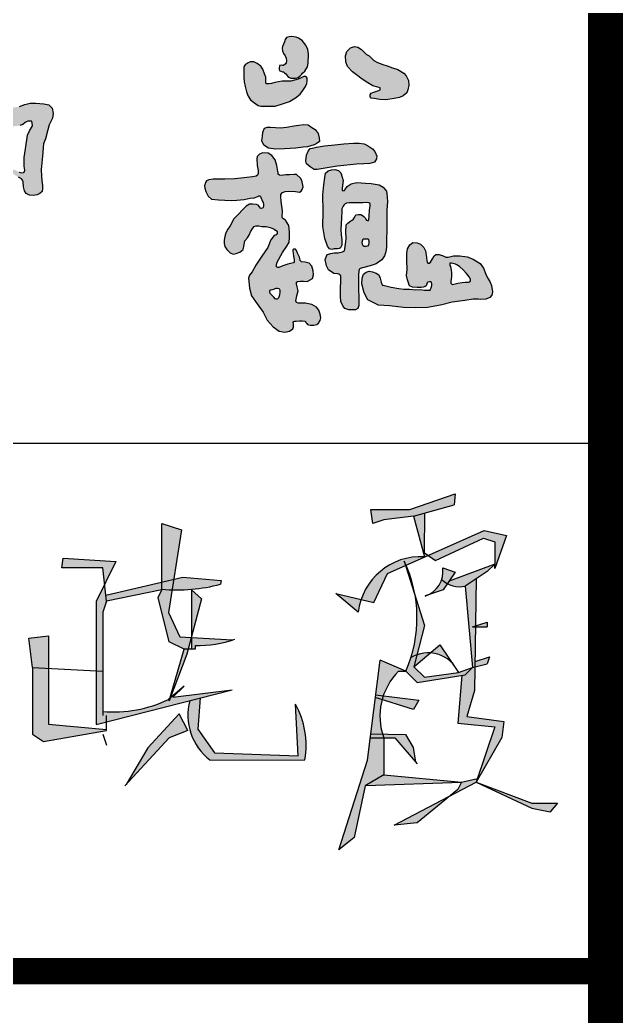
# Model space of a CAD drawing. Extents: x -427546 to -314919, y 698702 to 968782.
# Drawn here: x -355371 to -354243, y 943961 to 945848 of the extents above; entities that cross this region are included whole.
import ezdxf

# ---------------------------------------------------------------- set-up
doc = ezdxf.new("R2010")
doc.units = 0
doc.header["$LTSCALE"] = 1000
doc.header["$MEASUREMENT"] = 0
doc.layers.get('0').update_dxf_attribs({"linetype": 'CONTINUOUS'})
for name, color, linetype in [('PP-PM-TK', 7, 'CONTINUOUS'), ('PUB_TITLE', 4, 'CONTINUOUS'), ('TWT_TITLE', 7, 'CONTINUOUS')]:
    doc.layers.add(name, color=color, linetype=linetype)

msp = doc.modelspace()

# ---------------------------------------------------------------- hatches: boundary and pattern name
h = msp.add_hatch(color=7)
h.paths.add_polyline_path([(-354640, 945741.9), (-354644.7, 945746.5), (-354656, 945753.9), (-354666, 945757), (-354675.9, 945760.4), (-354684.1, 945762.9), (-354694.3, 945767.1), (-354701.2, 945770.9), (-354710, 945779.4), (-354715, 945781.9), (-354718.7, 945785.6), (-354724.7, 945791.3), (-354731.6, 945795.9), (-354737.6, 945797.4), (-354745.4, 945795), (-354752, 945788), (-354754.7, 945779.6), (-354754.3, 945768.1), (-354750.9, 945759.3), (-354741.5, 945749.6), (-354733.9, 945743.9), (-354723.1, 945735.1), (-354712.8, 945728.6), (-354702.9, 945723.1), (-354693.9, 945720.4), (-354689.5, 945718.9), (-354689, 945717.5), (-354689.4, 945715.4), (-354692, 945713.8), (-354697.6, 945712), (-354702.8, 945710.1), (-354706.4, 945708.8), (-354708.3, 945705.7), (-354708.4, 945702.2), (-354706.1, 945699.6), (-354700.6, 945698.9), (-354689.9, 945697.2), (-354678.3, 945696.3), (-354662.7, 945698.7), (-354652.9, 945701), (-354645.8, 945704.1), (-354638.9, 945709.6), (-354636.6, 945714.9), (-354634.9, 945724.1), (-354635.7, 945733.2)])
h.paths.add_polyline_path([(-354835.7, 945713.9), (-354830.6, 945721.5), (-354827.9, 945727.4), (-354827.1, 945732.3), (-354827.3, 945737.4), (-354828.5, 945739.4), (-354830.3, 945740.5), (-354833.4, 945740.6), (-354837.3, 945738.8), (-354844.3, 945735.6), (-354851.4, 945733.4), (-354858, 945731.9), (-354874.6, 945731.4), (-354888.5, 945729.2), (-354895.1, 945727.1), (-354899.1, 945726.5), (-354904.3, 945726.3), (-354905.4, 945727.8), (-354905.8, 945730), (-354905.8, 945732.1), (-354905.7, 945739.5), (-354907.9, 945745.6), (-354911.5, 945754.2), (-354914.8, 945759.8), (-354922.1, 945764.8), (-354928.6, 945768.1), (-354934.6, 945768.1), (-354938.9, 945766.4), (-354944.9, 945762.5), (-354947.1, 945758.8), (-354947.5, 945753.4), (-354947.4, 945738.4), (-354946.3, 945730.1), (-354944.9, 945721.7), (-354942.5, 945711.4), (-354939.2, 945703.4), (-354934.6, 945696), (-354929.1, 945691.8), (-354920.4, 945685.8), (-354915.3, 945684.5), (-354905.4, 945684.5), (-354898.2, 945684.1), (-354888, 945684.6), (-354874.2, 945688.7), (-354861.1, 945693), (-354849.3, 945700.3), (-354840.5, 945706.7)])
h.paths.add_polyline_path([(-354825.6, 945766), (-354825, 945782.6), (-354825.8, 945791.3), (-354829.6, 945799.9), (-354836.9, 945808.6), (-354843.5, 945812.8), (-354847.9, 945814.7), (-354856.4, 945815.9), (-354861.5, 945815.7), (-354866.4, 945814.1), (-354869, 945810.7), (-354870.3, 945806.2), (-354872, 945801.9), (-354874.3, 945797.4), (-354875, 945793.8), (-354874.2, 945789.2), (-354871.9, 945783.9), (-354868.9, 945779.4), (-354866.9, 945775), (-354866.5, 945770.3), (-354867.3, 945766.6), (-354868.5, 945764.2), (-354872.1, 945761.2), (-354873.8, 945761.2), (-354876.6, 945761.7), (-354879.6, 945761.5), (-354879.9, 945760), (-354880.5, 945757.4), (-354880.3, 945753.6), (-354879.4, 945751.2), (-354876.9, 945750.4), (-354874.2, 945749.6), (-354872, 945749), (-354870.3, 945747.7), (-354868, 945745.7), (-354865.9, 945743), (-354864.2, 945740.7), (-354860.9, 945738.6), (-354858.4, 945737.1), (-354855, 945737.1), (-354849.7, 945737.5), (-354844.4, 945738.6), (-354840.6, 945741.6), (-354837.6, 945744.6), (-354836.1, 945746.9), (-354831.9, 945750.7), (-354827, 945758.5)])
h.paths.add_polyline_path([(-354699.2, 945598.3), (-354703.5, 945603.6), (-354713.2, 945609.7), (-354719.7, 945613), (-354729.2, 945614.1), (-354739.8, 945614.5), (-354758, 945612.7), (-354775, 945610.9), (-354794.3, 945609.5), (-354809.5, 945606.9), (-354814.4, 945605.5), (-354821.4, 945603.9), (-354825.5, 945599.3), (-354828.6, 945591.8), (-354829.8, 945580.8), (-354828.8, 945575.1), (-354821.4, 945569.3), (-354814, 945564.6), (-354808.7, 945564.2), (-354797.1, 945566.3), (-354785.7, 945568.2), (-354770.9, 945570.8), (-354758.2, 945571.9), (-354733.9, 945574.2), (-354720.3, 945575.1), (-354708.6, 945575.8), (-354700.2, 945578.5), (-354696, 945584.7), (-354695.6, 945589.6)])
h.paths.add_polyline_path([(-354806.3, 945632.8), (-354812.3, 945639.8), (-354818.5, 945643.9), (-354825.7, 945648.8), (-354833.9, 945649.8), (-354843, 945648), (-354851.7, 945647.3), (-354866.7, 945644.7), (-354878.1, 945643.4), (-354896.7, 945644.8), (-354902.3, 945644.7), (-354904.1, 945644.2), (-354908, 945642.4), (-354911.3, 945635.2), (-354912.1, 945626.7), (-354912.9, 945618.9), (-354909.3, 945610.4), (-354900.5, 945605), (-354887.1, 945602.9), (-354870.3, 945603.2), (-354848.7, 945605), (-354835.2, 945606.8), (-354827, 945607.6), (-354814.1, 945611.2), (-354808.7, 945614.3), (-354804.3, 945617.4), (-354804.5, 945624.1)])
h.paths.add_polyline_path([(-354877.1, 945517.2), (-354874.2, 945520.7), (-354869.1, 945522.6), (-354862.2, 945523.2), (-354849.4, 945522.6), (-354841.6, 945521.3), (-354839, 945523.1), (-354836.6, 945526.3), (-354835.1, 945531.3), (-354835.9, 945537.8), (-354837.7, 945543.8), (-354840.3, 945547.7), (-354847.5, 945554.6), (-354851.9, 945555.2), (-354860.5, 945554.5), (-354867.7, 945554), (-354876.5, 945553.2), (-354879.5, 945553.6), (-354882, 945555.4), (-354882.4, 945558.4), (-354882.7, 945560.9), (-354884.5, 945572.1), (-354887.7, 945582.4), (-354894.1, 945591.1), (-354901, 945595), (-354911.8, 945595.9), (-354917.8, 945593.4), (-354921.7, 945589.3), (-354922.6, 945584.5), (-354921.9, 945572.1), (-354920.3, 945562.2), (-354920.2, 945557), (-354921.2, 945553.4), (-354923.9, 945551.6), (-354930.7, 945550.6), (-354941.8, 945549.2), (-354964, 945546.7), (-354983.4, 945546.3), (-354992.9, 945546), (-355005.3, 945546.3), (-355013.3, 945545), (-355018.2, 945543), (-355020, 945539.6), (-355021.5, 945533.6), (-355021, 945529.1), (-355018.9, 945522.5), (-355014.7, 945513.8), (-355008.6, 945508.5), (-354995.4, 945506.7), (-354971.4, 945505.7), (-354960.4, 945506.1), (-354946.7, 945507.3), (-354935.4, 945509.8), (-354927.4, 945510.8), (-354920.7, 945513.5), (-354918.6, 945514.4), (-354917, 945514.4), (-354915.4, 945513.1), (-354914.5, 945510), (-354912.5, 945505), (-354910.7, 945501.9), (-354910, 945498.6), (-354910.3, 945495.3), (-354910.6, 945492.4), (-354911.8, 945491), (-354914.6, 945490.5), (-354915.8, 945491.1), (-354917.5, 945493.5), (-354920.3, 945496.8), (-354923.5, 945498), (-354931.1, 945498.7), (-354936.4, 945499), (-354943.1, 945495.1), (-354950.1, 945487.5), (-354956.7, 945480.3), (-354966.3, 945471), (-354972.9, 945457.9), (-354977.6, 945451.2), (-354981.1, 945444.2), (-354982.9, 945437.7), (-354984.6, 945430.5), (-354984.3, 945424.1), (-354982.9, 945418.3), (-354979.6, 945413.1), (-354977.2, 945410.1), (-354973.2, 945406.3), (-354967.4, 945404.2), (-354961.6, 945405.2), (-354955, 945408.1), (-354948.4, 945413), (-354947.3, 945418.3), (-354945.2, 945429.1), (-354940.5, 945435.3), (-354936.8, 945441.4), (-354934.4, 945446.5), (-354930.1, 945453.5), (-354927.9, 945456.7), (-354924.4, 945457.9), (-354919.1, 945457.5), (-354913.3, 945456.6), (-354905.1, 945456.2), (-354897.5, 945454.4), (-354890.9, 945451.8), (-354885.9, 945449), (-354884.1, 945446.4), (-354883.9, 945443.4), (-354886, 945440.9), (-354889.8, 945439.6), (-354896.2, 945431), (-354901.6, 945417), (-354913.4, 945400.2), (-354924.5, 945383.3), (-354931.7, 945370.6), (-354936.3, 945364.1), (-354938.3, 945358.8), (-354937.8, 945353), (-354936.5, 945339.6), (-354932.5, 945324.9), (-354922.1, 945310.3), (-354910.8, 945294.4), (-354902.9, 945279.1), (-354891.6, 945266.3), (-354880.6, 945258.2), (-354869.9, 945256.7), (-354860.9, 945258.5), (-354854.2, 945262.4), (-354853.3, 945266.4), (-354853.3, 945272.1), (-354853.7, 945274.5), (-354852.8, 945276.7), (-354850.9, 945277.1), (-354847.9, 945277.3), (-354841.6, 945277.7), (-354836.7, 945277.7), (-354831.6, 945277.3), (-354830.5, 945276.5), (-354829.7, 945274.8), (-354828.3, 945272.5), (-354826.5, 945271.2), (-354821.7, 945269.7), (-354814.6, 945269.6), (-354809.1, 945270.7), (-354805.9, 945273.3), (-354802.6, 945278.6), (-354801.3, 945283.5), (-354802.6, 945290.2), (-354805.5, 945298), (-354810, 945303.9), (-354818.4, 945308.6), (-354831, 945311), (-354844.7, 945311.1), (-354847.7, 945312.6), (-354848.6, 945316), (-354847.2, 945325.1), (-354844.6, 945334.7), (-354846, 945342.3), (-354847.4, 945347.6), (-354847.7, 945350.8), (-354845.6, 945352.2), (-354840.3, 945353), (-354834.1, 945352.7), (-354827.6, 945352.6), (-354817.5, 945357.7), (-354815.7, 945365.2), (-354816, 945372.8), (-354818.3, 945381.1), (-354823.5, 945386.8), (-354831.3, 945388.9), (-354838.4, 945389.6), (-354840.4, 945391.9), (-354842, 945398.3), (-354845.5, 945405.8), (-354847.6, 945410.9), (-354849.6, 945413.4), (-354852.7, 945413.4), (-354854.3, 945412.2), (-354854.5, 945410.1), (-354853, 945400.5), (-354851.8, 945394.1), (-354851.8, 945389.8), (-354853.3, 945387.9), (-354856.4, 945387.3), (-354863.9, 945385), (-354873.2, 945382.2), (-354880.8, 945379.1), (-354883.1, 945378.8), (-354885.3, 945380), (-354885.7, 945384.2), (-354884.1, 945388.9), (-354873.8, 945407.2), (-354865.7, 945419), (-354861.5, 945426.6), (-354860.8, 945434.9), (-354860.6, 945446.4), (-354861.9, 945458.3), (-354868.6, 945468.3), (-354873.9, 945472.5), (-354874.6, 945475), (-354874.3, 945485.9), (-354876.4, 945503.6), (-354877.4, 945514)])
h.paths.add_polyline_path([(-354890.6, 945322.9), (-354888, 945319.7), (-354886.2, 945318.7), (-354884.7, 945318.8), (-354883.5, 945319.5), (-354881.5, 945321.5), (-354880.3, 945324.7), (-354879.7, 945327.8), (-354879.1, 945331.5), (-354879.2, 945335.2), (-354879.8, 945337.9), (-354881.1, 945339.2), (-354883.6, 945339.8), (-354885.9, 945339.6), (-354888.2, 945339), (-354890.6, 945338.1), (-354895.8, 945336.7), (-354896.5, 945336.5), (-354897.3, 945336.2), (-354897.9, 945335.1), (-354898.2, 945333), (-354897.2, 945329.4), (-354895.6, 945327.8)], flags=16)
h.paths.add_polyline_path([(-354676.7, 945469), (-354676.4, 945487.2), (-354675.6, 945503.5), (-354676.5, 945518.9), (-354677.3, 945523.4), (-354683.8, 945531.1), (-354691.2, 945535.3), (-354706, 945538.1), (-354717.1, 945538.7), (-354733.3, 945539.5), (-354744.1, 945537.5), (-354751.5, 945532.3), (-354756.4, 945526), (-354757, 945524.7), (-354758, 945524.4), (-354760.1, 945524.2), (-354761, 945525.4), (-354761, 945528.3), (-354760.5, 945533.9), (-354759.5, 945543.5), (-354760.9, 945549.8), (-354763.6, 945558), (-354768, 945562.5), (-354775.1, 945564.1), (-354781.4, 945563.9), (-354787.7, 945562), (-354792.7, 945557.5), (-354794.1, 945549.4), (-354795.8, 945535.4), (-354797.7, 945516.1), (-354797.2, 945484.9), (-354797.5, 945456.4), (-354793.7, 945433.8), (-354788.8, 945419.3), (-354785.3, 945414.1), (-354780.8, 945412.9), (-354776.3, 945413.9), (-354770.1, 945414), (-354767.1, 945414.6), (-354764, 945415.9), (-354762.9, 945418.7), (-354761.8, 945421.1), (-354761.8, 945425.1), (-354762, 945431.1), (-354762.9, 945440.4), (-354763.7, 945450.5), (-354763.2, 945461.7), (-354762.6, 945472.8), (-354761.8, 945484.3), (-354761.5, 945489.8), (-354759.5, 945494.7), (-354758.2, 945496.9), (-354755.4, 945499.3), (-354752.8, 945500.7), (-354747.8, 945501.2), (-354736.5, 945501.2), (-354721.9, 945501.5), (-354714.2, 945501.6), (-354710.7, 945501), (-354708.9, 945500.3), (-354708.3, 945499.2), (-354708.3, 945494.9), (-354709.1, 945488.1), (-354709.9, 945475.5), (-354710.6, 945469.8), (-354711.3, 945467.9), (-354713.4, 945467.8), (-354715.1, 945468.5), (-354716.2, 945470.5), (-354717.5, 945472.7), (-354720.2, 945475.2), (-354722.5, 945477.1), (-354725.6, 945478.9), (-354728.5, 945479.3), (-354730.5, 945479.1), (-354734.4, 945478.5), (-354736.8, 945476.9), (-354738.1, 945473.5), (-354740.3, 945469.8), (-354742.3, 945468.2), (-354745, 945467.3), (-354750.3, 945462.9), (-354753.8, 945459.3), (-354754, 945446.5), (-354753.8, 945433.2), (-354755, 945423.1), (-354756, 945414.2), (-354756.8, 945410.5), (-354760.4, 945408.7), (-354768.5, 945406.9), (-354776, 945406.4), (-354782.3, 945405.4), (-354789.7, 945403.2), (-354793.4, 945393.7), (-354790.8, 945382), (-354786.9, 945374.4), (-354777.2, 945367.6), (-354769.2, 945367), (-354765.7, 945365.8), (-354763.5, 945363), (-354763.4, 945359), (-354763.4, 945352.9), (-354764, 945339.8), (-354764.2, 945324.6), (-354763.7, 945314.5), (-354760.1, 945306.1), (-354756, 945301.3), (-354748.6, 945298.8), (-354742, 945298.4), (-354735.8, 945298.9), (-354731.5, 945301.4), (-354729.5, 945307.1), (-354729.9, 945314.1), (-354729.9, 945325), (-354730.1, 945335), (-354730.2, 945355.5), (-354730.2, 945364.9), (-354729.9, 945371.9), (-354729.2, 945375.2), (-354727.1, 945377), (-354720.1, 945378.6), (-354708.1, 945382.2), (-354696.6, 945385.9), (-354686.2, 945393.6), (-354680.7, 945400.8), (-354678.7, 945408.4), (-354677.5, 945417.5), (-354677.3, 945431.9), (-354676.6, 945449.6)])
h.paths.add_polyline_path([(-354712.2, 945432.8), (-354711.1, 945431.1), (-354710.8, 945428.2), (-354710.8, 945425), (-354711.6, 945421.9), (-354713.1, 945419.3), (-354716, 945418.5), (-354719.7, 945418.5), (-354721.6, 945420), (-354722.4, 945422.6), (-354723, 945427.1), (-354722.3, 945431.1), (-354721.2, 945433), (-354718.6, 945433.1), (-354716, 945433.4)], flags=16)
h.paths.add_polyline_path([(-354493.5, 945377.5), (-354500.2, 945386.5), (-354512.9, 945394.9), (-354524.5, 945398.9), (-354538.6, 945400.6), (-354550.6, 945400.7), (-354560.3, 945398.5), (-354564.8, 945398.3), (-354570.1, 945400.8), (-354577.3, 945403.5), (-354583.7, 945403.4), (-354586.8, 945401), (-354590.4, 945395), (-354593.7, 945389), (-354596.4, 945386.8), (-354599.1, 945386.9), (-354600.5, 945389), (-354601.2, 945392.2), (-354601.6, 945397), (-354602.1, 945403.1), (-354603.4, 945410.5), (-354606.3, 945416.9), (-354612.9, 945422.8), (-354619.4, 945425.6), (-354627.1, 945425.9), (-354632.8, 945421.9), (-354637.3, 945414.2), (-354638.6, 945405.5), (-354638.6, 945392), (-354638.4, 945375.3), (-354639.3, 945363.9), (-354637.6, 945355.6), (-354635.8, 945349.5), (-354633.7, 945343.9), (-354627.8, 945341.8), (-354619.2, 945341.1), (-354611.6, 945341), (-354607.7, 945341.3), (-354604.2, 945342.8), (-354602.4, 945344.2), (-354601.1, 945348), (-354600.1, 945350), (-354598.8, 945351), (-354596, 945351.9), (-354593.2, 945351.7), (-354591.8, 945351), (-354591.5, 945347.6), (-354591.7, 945344.7), (-354592.7, 945340.6), (-354593.7, 945337.6), (-354594.6, 945336.1), (-354598.6, 945335.6), (-354605.2, 945336.1), (-354613.3, 945336.9), (-354621.6, 945336.5), (-354633.5, 945337.5), (-354644.2, 945337.9), (-354654.1, 945339.1), (-354668.7, 945341.4), (-354683.8, 945345.1), (-354684.6, 945345.2), (-354685.7, 945345.9), (-354687.3, 945351.3), (-354688.9, 945358.6), (-354691.9, 945364.7), (-354696.6, 945367.8), (-354703.9, 945370.8), (-354709.8, 945372), (-354715.8, 945370), (-354721, 945366.3), (-354723.1, 945358.4), (-354724.1, 945348), (-354719.5, 945331), (-354712.6, 945317.3), (-354692.4, 945307.8), (-354671.5, 945306.2), (-354644.8, 945303), (-354621.7, 945302.3), (-354599.5, 945303), (-354575, 945307.5), (-354553.2, 945313.4), (-354529, 945316.6), (-354513, 945318.7), (-354503.8, 945319.1), (-354499.6, 945318.3), (-354489.5, 945319), (-354481.7, 945322.1), (-354478, 945326.3), (-354476.9, 945333), (-354478.7, 945344.6), (-354481.5, 945352.4), (-354486, 945359.3), (-354489.3, 945366.4)])
h.paths.add_polyline_path([(-354557.5, 945382.7), (-354557.6, 945385.4), (-354557.2, 945386.9), (-354555.1, 945387.3), (-354551.1, 945386.6), (-354546.9, 945385.1), (-354543.1, 945383.3), (-354538.6, 945380.2), (-354531.9, 945374.4), (-354525.8, 945367.7), (-354520.6, 945361.1), (-354518.5, 945356.9), (-354518.3, 945353.6), (-354519.7, 945351.5), (-354522.2, 945351), (-354528.2, 945350.9), (-354534.1, 945350.4), (-354542.1, 945349.4), (-354550, 945347.3), (-354553.2, 945346.6), (-354555.7, 945349.3), (-354555.7, 945351.8), (-354554.8, 945357.1), (-354554.4, 945361), (-354554.1, 945368.8), (-354554.8, 945373.6), (-354556.4, 945380.8)], flags=16)
h = msp.add_hatch(color=7)
h.paths.add_polyline_path([(-355407.7, 945419.5), (-355414.6, 945428.4), (-355421.3, 945434.1), (-355430.6, 945437.9), (-355440.6, 945439.6), (-355454, 945441.9), (-355465.7, 945442.2), (-355475.3, 945440.9), (-355479.2, 945436.9), (-355479.8, 945431.6), (-355479.2, 945425.5), (-355477.5, 945420.5), (-355474.7, 945416.4), (-355470.6, 945411.2), (-355465.9, 945407.4), (-355459, 945406.1), (-355452.6, 945407.1), (-355445.9, 945407.8), (-355442.1, 945407.5), (-355437.6, 945405.8), (-355436, 945403.1), (-355435.2, 945398.6), (-355435.6, 945390.9), (-355434.1, 945380.5), (-355431.7, 945362.1), (-355429.9, 945351.6), (-355427.9, 945334.4), (-355426.9, 945323.9), (-355427.2, 945320.9), (-355428.2, 945318), (-355430.4, 945316.6), (-355434.4, 945315.9), (-355440.3, 945316.2), (-355450.3, 945314.8), (-355463, 945313.8), (-355467.7, 945312.1), (-355471.7, 945310), (-355477.6, 945308.7), (-355483.5, 945307.3), (-355489.2, 945307.2), (-355491.7, 945308.5), (-355492.8, 945309.8), (-355493.9, 945312.4), (-355494.4, 945317.7), (-355494.6, 945321.5), (-355493.7, 945322.9), (-355491.9, 945323.2), (-355488.7, 945322.1), (-355483.8, 945320.7), (-355476.8, 945320.3), (-355470.3, 945320.7), (-355461.8, 945321.4), (-355455.9, 945321.9), (-355450, 945323.9), (-355442.4, 945328.2), (-355437.8, 945333.2), (-355435.4, 945339.6), (-355435.5, 945344.2), (-355437.3, 945350.7), (-355439.6, 945353.9), (-355444.4, 945357.8), (-355449, 945359.7), (-355458, 945360.9), (-355468.2, 945361.3), (-355483, 945360.4), (-355488.2, 945360.7), (-355491.2, 945361.8), (-355492.2, 945364.1), (-355492.9, 945370.7), (-355491.2, 945383.5), (-355489.3, 945398.5), (-355487.2, 945416.5), (-355485.2, 945427.3), (-355483.5, 945433.7), (-355482.8, 945437), (-355482.4, 945438.9), (-355482.6, 945440), (-355482.8, 945440.9), (-355487.5, 945454.9), (-355490.8, 945463.7), (-355495.2, 945468.5), (-355499.8, 945469.2), (-355502.6, 945467), (-355506.1, 945460.2), (-355513.6, 945446.5), (-355515.7, 945442.7), (-355518.5, 945433), (-355521.1, 945418.3), (-355524, 945402.4), (-355525.1, 945381.3), (-355526.5, 945356.9), (-355527.5, 945336.4), (-355527.8, 945318.8), (-355524.2, 945305.7), (-355521.2, 945299.3), (-355516.2, 945296.3), (-355509.1, 945295.6), (-355505.2, 945293.9), (-355504.5, 945290.3), (-355504.7, 945285.4), (-355504.7, 945277.8), (-355502.7, 945273.1), (-355497.8, 945269.2), (-355490.5, 945266.1), (-355481.8, 945264.2), (-355470.9, 945264.8), (-355458.7, 945268.3), (-355440, 945275.8), (-355425.9, 945280.6), (-355418, 945282.3), (-355412.3, 945281.7), (-355403.4, 945279.2), (-355395.7, 945280.7), (-355390.9, 945283.8), (-355387.6, 945291), (-355388.6, 945295.4), (-355391.7, 945299), (-355392.3, 945306.1), (-355392.3, 945312.4), (-355394.8, 945337.1), (-355397.8, 945359.8), (-355399.2, 945381.5), (-355401.5, 945405.1), (-355403.5, 945413.8)])
h.paths.add_polyline_path([(-355432.1, 945534.2), (-355435.8, 945540.9), (-355443.1, 945548.3), (-355448.2, 945550.9), (-355457.8, 945552.3), (-355467.5, 945552.5), (-355477, 945551.2), (-355485, 945549.2), (-355487.4, 945549.7), (-355489.2, 945550.5), (-355488.9, 945554.5), (-355488.8, 945559.9), (-355487.6, 945563.3), (-355485.5, 945564.3), (-355482.2, 945563.7), (-355479.2, 945562), (-355468, 945561.4), (-355460.5, 945561.3), (-355449.4, 945562.3), (-355440.8, 945565.7), (-355421.1, 945574.9), (-355410.2, 945582.5), (-355401.3, 945591.5), (-355397.1, 945596.6), (-355395, 945607.8), (-355395.7, 945618.1), (-355399, 945627.2), (-355404.2, 945633.3), (-355408.7, 945636.2), (-355415.5, 945637.1), (-355424, 945635.5), (-355430.7, 945631.8), (-355433.7, 945628), (-355434.5, 945622.6), (-355435.1, 945617.7), (-355436.2, 945614.2), (-355442.3, 945607.7), (-355450.9, 945596.7), (-355458.7, 945590.1), (-355467.3, 945584.4), (-355473.2, 945579.6), (-355477.9, 945575.4), (-355481.1, 945573.3), (-355484.4, 945572.1), (-355487.2, 945572.1), (-355487.9, 945573.1), (-355488.7, 945576.6), (-355488.4, 945583.8), (-355488.9, 945594.6), (-355491.4, 945603), (-355495.4, 945611.3), (-355501, 945615), (-355507.2, 945617), (-355516.2, 945617.7), (-355520.7, 945616.3), (-355525.3, 945613.6), (-355527.8, 945609.9), (-355529.4, 945602.6), (-355527.9, 945592.9), (-355525.8, 945585.9), (-355524.7, 945576.1), (-355522.8, 945563.3), (-355519.7, 945555.5), (-355518.6, 945552.6), (-355516.5, 945550.3), (-355513.7, 945548.1), (-355511.2, 945546.4), (-355510.1, 945543.6), (-355511, 945542.1), (-355513.6, 945541.2), (-355515.8, 945540.9), (-355519.7, 945540.7), (-355525, 945540.5), (-355528.7, 945540.6), (-355530.6, 945541.6), (-355530.8, 945544.4), (-355530.3, 945548.9), (-355529.8, 945551), (-355530.9, 945566.5), (-355533.1, 945576.4), (-355535.5, 945583.9), (-355539.3, 945591.3), (-355544, 945594.6), (-355554.9, 945596), (-355563.6, 945593.8), (-355569.6, 945587.5), (-355570.5, 945580.1), (-355568.9, 945569.7), (-355566.7, 945558.5), (-355563.8, 945549), (-355559.8, 945544.1), (-355556, 945540.9), (-355551.6, 945536.9), (-355549.8, 945534.8), (-355550.6, 945532.6), (-355553, 945531.1), (-355554.2, 945529.7), (-355554.6, 945527.1), (-355555.2, 945523.2), (-355555.1, 945518.8), (-355552.7, 945512.5), (-355550.9, 945506.4), (-355548.1, 945502.2), (-355543.4, 945500.7), (-355534, 945498.9), (-355513.4, 945500.5), (-355497.1, 945501.7), (-355484, 945506.9), (-355473.9, 945510.8), (-355470.5, 945512.5), (-355465.3, 945515.7), (-355460.9, 945517), (-355455.9, 945516.6), (-355445, 945515.5), (-355437.6, 945518.1), (-355432.7, 945521.9), (-355431.6, 945527.3)])
h.paths.add_polyline_path([(-355307.9, 945670.7), (-355309.9, 945680.6), (-355316.6, 945687), (-355325.5, 945688.9), (-355341.1, 945689.8), (-355351.9, 945690), (-355362, 945687.7), (-355371.7, 945683.4), (-355410.2, 945677.5), (-355418.9, 945676.5), (-355427.4, 945671.2), (-355468.8, 945665.4), (-355470.8, 945664.8), (-355473.5, 945664.1), (-355475.7, 945662.2), (-355476.4, 945660.5), (-355474.6, 945656.3), (-355471.7, 945651.4), (-355462.6, 945649.5), (-355453.8, 945648.8), (-355444.5, 945649.1), (-355439.2, 945649.3), (-355434.6, 945649.7), (-355431.7, 945648.5), (-355429.3, 945645.9), (-355426.1, 945643.7), (-355418.3, 945643.3), (-355409, 945643.3), (-355396.8, 945644.1), (-355389.1, 945645.2), (-355371.1, 945647.9), (-355365.5, 945649.8), (-355360.9, 945653.1), (-355356.1, 945655.6), (-355351.8, 945656.2), (-355349.2, 945655.8), (-355347.7, 945652.6), (-355347.4, 945647.3), (-355348.8, 945644), (-355352.8, 945637.4), (-355356.6, 945629.3), (-355360.5, 945603.7), (-355362.8, 945587.4), (-355362.7, 945570.8), (-355361.8, 945563.4), (-355363.2, 945559.4), (-355364.3, 945558.4), (-355367.6, 945558.2), (-355372.6, 945559.6), (-355377, 945561.8), (-355380.6, 945563.4), (-355384, 945564.3), (-355386.1, 945563.8), (-355386.7, 945562), (-355386.2, 945559.6), (-355384.6, 945557.4), (-355381.4, 945554.4), (-355377.5, 945551.9), (-355373.4, 945550), (-355368, 945546.6), (-355366.3, 945544.1), (-355364.9, 945541), (-355364.5, 945531.3), (-355362.1, 945523.7), (-355359.2, 945518.7), (-355353.2, 945515.8), (-355345.8, 945515), (-355338.1, 945516.6), (-355333.1, 945518.9), (-355329, 945522.6), (-355328, 945528.1), (-355328, 945534.3), (-355329.7, 945543.7), (-355330, 945551.7), (-355330.5, 945564.2), (-355329.7, 945577.2), (-355327.7, 945596.2), (-355327.2, 945606.4), (-355326.4, 945612.8), (-355322.7, 945622.7), (-355318, 945639.7), (-355315.7, 945649.2), (-355309.5, 945661.6)])
h.paths.add_polyline_path([(-355479.8, 945721.7), (-355481.4, 945731.1), (-355483.9, 945738.1), (-355489.4, 945746.2), (-355493.7, 945754.7), (-355497.9, 945758.8), (-355502.6, 945762), (-355510.1, 945764.2), (-355514.1, 945764.2), (-355519.5, 945761.8), (-355522.4, 945759.3), (-355525, 945755.6), (-355526.8, 945751.7), (-355527.3, 945747.9), (-355526.6, 945742.3), (-355524.3, 945737.1), (-355523.9, 945734), (-355524.8, 945731.6), (-355527.3, 945729.8), (-355528.9, 945729.1), (-355533, 945727.6), (-355538.2, 945724.7), (-355539.8, 945722.1), (-355538.8, 945718.7), (-355537, 945713.1), (-355533.8, 945710), (-355530.2, 945708.4), (-355525.5, 945707.3), (-355517.5, 945704.8), (-355510.7, 945703.1), (-355501.8, 945701.8), (-355495.3, 945703.3), (-355489.6, 945705.8), (-355483.7, 945708.9), (-355481.5, 945713.5)])
h.paths.add_polyline_path([(-355583.3, 945708), (-355583.1, 945717.4), (-355585.3, 945725.2), (-355588.8, 945728.4), (-355594.5, 945733.9), (-355601.2, 945736.9), (-355608.5, 945736), (-355614.7, 945731.4), (-355617.7, 945725.9), (-355621.6, 945718.8), (-355623, 945711), (-355621.8, 945700.7), (-355618.9, 945692.9), (-355614.7, 945684.8), (-355608.3, 945681.2), (-355599.1, 945681.5), (-355596, 945682.7), (-355593.5, 945685.1), (-355591.4, 945687), (-355587, 945692.2), (-355584, 945698.8)])
h.paths.add_polyline_path([(-355691.1, 945582.1), (-355692.2, 945583.8), (-355692.2, 945588.1), (-355692, 945590.2), (-355691, 945602.7), (-355692, 945614.3), (-355694.4, 945620.8), (-355699.7, 945628.2), (-355704, 945633.5), (-355709.7, 945636.1), (-355717.1, 945636.1), (-355724.6, 945634.7), (-355728.7, 945630.6), (-355732.8, 945623.9), (-355732.6, 945617.6), (-355730.4, 945608.4), (-355730, 945594.1), (-355730.8, 945583.3), (-355731.8, 945569.6), (-355731, 945561.7), (-355726.1, 945549), (-355723.2, 945542.9), (-355720, 945540.3), (-355716.8, 945541.6), (-355715.1, 945542.5), (-355713.2, 945543), (-355710.6, 945542.8), (-355708.9, 945541), (-355706.5, 945539), (-355701.8, 945538.6), (-355698.2, 945540.8), (-355693, 945549.3), (-355687.1, 945559.6), (-355683.3, 945568), (-355682.9, 945576.1), (-355684.1, 945580), (-355686.1, 945580.4), (-355688.9, 945580.8)])
h = msp.add_hatch(color=7)
h.paths.add_polyline_path([(-354549.4, 944929.3), (-354547.3, 944950.1), (-354633.3, 944920.5), (-354706.7, 944920.5), (-354703.4, 944894.3), (-354682.4, 944901.3), (-354626.4, 944908.3)])
h.paths.add_polyline_path([(-354604.8, 944914.2), (-354626.4, 944908.3), (-354605.4, 944831.1, 0.339084), (-354725.3, 944750), (-354701, 944744.3), (-354675.6, 944799.3), (-354641, 944814.8), (-354643.5, 944822.9, -0.007958), (-354640.1, 944815.1), (-354598.5, 944833.7), (-354605.4, 944838.3)])
h.paths.add_polyline_path([(-354725.3, 944750), (-354773.4, 944761.3), (-354730.6, 944726.2, -0.051384)])
h.paths.add_polyline_path([(-354449.9, 944871.2), (-354492.2, 944881.1), (-354598.5, 944833.7), (-354584.4, 944824.3), (-354493.4, 944866.3), (-354472.4, 944859.3), (-354472.4, 944817.3), (-354472.4, 944809.2)])
h.paths.add_polyline_path([(-354486.4, 944803.3), (-354472.4, 944817.3), (-354558.8, 944784.8), (-354561.8, 944780.3, 0.176333), (-354527.9, 944775.6)])
h.paths.add_polyline_path([(-354547.3, 944802.1), (-354570.9, 944810.2, -0.3617), (-354603.8, 944756.9), (-354569.8, 944768.3)])
h.paths.add_polyline_path([(-354507.4, 944789.3), (-354528.4, 944775.3), (-354514.4, 944621.3), (-354509.9, 944622.4), (-354508.8, 944698.3), (-354514.4, 944698.3), (-354508.7, 944700.2)])
h.paths.add_polyline_path([(-354486.5, 944707.5), (-354508.7, 944700.2), (-354508.8, 944698.3), (-354486.5, 944698.3)])
h.paths.add_polyline_path([(-354482.3, 944641.5), (-354509.7, 944633), (-354509.9, 944622.4), (-354486.4, 944628.3)])
h.paths.add_polyline_path([(-354576.6, 944664.3), (-354594.3, 944649.2, -0.183463), (-354553.6, 944630.6)])
h.paths.add_polyline_path([(-354605.6, 944700.8), (-354623.4, 944758, -0.111139), (-354629.1, 944641.4, -0.042082), (-354619.4, 944645.7)])
h = msp.add_hatch(color=7)
h.paths.add_polyline_path([(-355065.4, 944882), (-355102.4, 944894.3), (-355102.4, 944783.1), (-355080.2, 944788.2)])
h.paths.add_polyline_path([(-354990.1, 944786.5), (-355062.5, 944792.3), (-355080.2, 944788.2), (-355083.3, 944768.4, 0.072186), (-354991.5, 944779.2)])
h.paths.add_polyline_path([(-355080.2, 944788.2), (-355102.4, 944783.1), (-355102.4, 944769.5, 0.014855), (-355083.3, 944768.4)])
h.paths.add_polyline_path([(-355102.4, 944783.1), (-355208.7, 944758.6), (-355207.4, 944747.3), (-355102.4, 944768.3)])
h.paths.add_polyline_path([(-355083.3, 944768.4, -0.014855), (-355102.4, 944769.5), (-355102.4, 944768.3), (-355109.4, 944754.3), (-355088.4, 944670.3), (-355060.4, 944656.3), (-355052.6, 944656.3), (-355046.8, 944678.2), (-355068.3, 944679.4), (-355090.1, 944725.8)])
h.paths.add_polyline_path([(-355027.3, 944751.4), (-355046.4, 944768.3), (-355046.4, 944679.4)])
h.paths.add_polyline_path([(-354968.4, 944673.7), (-355046.4, 944678.2), (-355046.4, 944656.3), (-355039.4, 944656.3), (-355039.2, 944663.4, 0.08877)])
h.paths.add_polyline_path([(-355055.2, 944646.5), (-355052.6, 944656.3), (-355060.4, 944656.3), (-355087, 944563.5), (-355086.2, 944564.1)])
h.paths.add_polyline_path([(-355189.7, 944822.2), (-355289.4, 944828.6), (-355291.4, 944810.3), (-355214.4, 944810.3), (-355210.9, 944778.9)])
h = msp.add_hatch(color=7)
h.paths.add_polyline_path([(-355316.9, 944681.5), (-355354.4, 944677.3), (-355347.4, 944621.3), (-355316.9, 944619.7)])
h.paths.add_polyline_path([(-355316.9, 944619.7), (-355347.4, 944621.3), (-355347.4, 944495.3), (-355326.4, 944481.3), (-355207.4, 944502.3), (-355207.4, 944504.2), (-355316.9, 944514.5)])
h.paths.add_polyline_path([(-355214.4, 944726.3), (-355207.4, 944747.3), (-355210.9, 944778.9), (-355226.7, 944746.7), (-355226.7, 944615), (-355214.4, 944614.3)])
h = msp.add_hatch(color=7)
h.paths.add_polyline_path([(-354619.4, 944645.7, 0.049956), (-354630.8, 944640.4, -0.027433), (-354640.4, 944614.3), (-354619.4, 944593.3), (-354528.4, 944607.3), (-354514.4, 944621.3), (-354540.9, 944611.9), (-354605.5, 944603.3), (-354625.2, 944622.7)])
h.paths.add_polyline_path([(-354594.3, 944649.2, 0.101611), (-354619.4, 944645.7), (-354625.2, 944622.7)])
h = msp.add_hatch(color=7)
h.paths.add_polyline_path([(-354682.4, 944488.3, -0.289345), (-354654.6, 944614.5), (-354640.4, 944614.3), (-354689.4, 944635.3), (-354713.4, 944446.2), (-354767.2, 944276.4), (-354738.4, 944299.3), (-354717.4, 944397.3), (-354682.4, 944418.3)])
h.paths.add_polyline_path([(-354682.4, 944418.3), (-354716.1, 944398.1), (-354535.4, 944404.3)])
h.paths.add_polyline_path([(-354557.5, 944378), (-354662.5, 944322.8), (-354619.4, 944327.3)])
h.paths.add_polyline_path([(-354507.4, 944404.3), (-354505.1, 944411.3), (-354535.4, 944404.3), (-354542.4, 944390.3), (-354557.5, 944378)])
h.paths.add_polyline_path([(-354454.9, 944519.3), (-354525.1, 944528.6), (-354510.5, 944578.2), (-354509.9, 944622.4), (-354514.4, 944621.3), (-354528.4, 944607.3), (-354534.9, 944606.3), (-354542.4, 944516.3), (-354472.4, 944509.3), (-354507.4, 944404.3), (-354458.9, 944489.2)])
h.paths.add_polyline_path([(-354353.5, 944364.9), (-354401.9, 944364.9), (-354507.4, 944404.3), (-354402.4, 944355.3), (-354367.4, 944348.3)])
h = msp.add_hatch(color=7)
h.paths.add_polyline_path([(-355214.4, 944614.3), (-355226.7, 944615), (-355226.7, 944513.7), (-354969.4, 944579.3), (-355081.4, 944565.3), (-355060.4, 944586.3), (-355086.2, 944564.1), (-355088.4, 944558.3), (-355087, 944563.5), (-355089.8, 944561.1, -0.135109), (-355214.4, 944538.2)])
h.paths.add_polyline_path([(-355069.7, 944533.7), (-355128.8, 944469.3), (-355169.8, 944400.1), (-355088.4, 944488.3), (-355053.4, 944502.3)])
msp.add_hatch(color=7).paths.add_polyline_path([(-355002.6, 944459.6), (-355034.4, 944504.6), (-355029.6, 944564), (-355049.7, 944558.8, 0.301702), (-355011.4, 944446.3), (-354831.8, 944446.7, 0.17038), (-354849.4, 944551.9), (-354844.6, 944454.3)])
h = msp.add_hatch(color=7)
h.paths.add_polyline_path([(-354616.2, 944559.4), (-354683.3, 944567.7, 0.015252), (-354685.5, 944560.7), (-354626, 944542.2)])
h.paths.add_polyline_path([(-354641.1, 944494.7), (-354684.7, 944495.3, 0.015189), (-354682.4, 944488.3), (-354661.4, 944488.3), (-354622.1, 944442.4), (-354627, 944469.9)])

# ---------------------------------------------------------------- linework, layer by layer
at = {"color": 7}
for p, q in [((-354605.4, 944838.3), (-354604.8, 944914.2)), ((-354472.4, 944817.3), (-354558.8, 944784.8)), ((-354472.4, 944809.2), (-354472.4, 944817.3)), ((-355109.4, 944754.3), (-355102.4, 944768.3)), ((-355039.2, 944663.4), (-355039.4, 944656.3)), ((-354654.6, 944614.5), (-354640.4, 944614.3)), ((-354625.2, 944622.7), (-354605.5, 944603.3)), ((-354605.5, 944603.3), (-354540.9, 944611.9)), ((-354540.9, 944611.9), (-354514.4, 944621.3)), ((-355060.4, 944586.3), (-355089.8, 944561.1))]:
    msp.add_line(p, q, dxfattribs=at)
for points in [[(-354831.9, 945750.7), (-354827, 945758.5), (-354825.6, 945766), (-354825, 945782.6), (-354825.8, 945791.3), (-354829.6, 945799.9), (-354836.9, 945808.6), (-354843.5, 945812.8), (-354847.9, 945814.7), (-354856.4, 945815.9), (-354861.5, 945815.7), (-354866.4, 945814.1), (-354869, 945810.7), (-354870.3, 945806.2), (-354872, 945801.9), (-354874.3, 945797.4), (-354875, 945793.8), (-354874.2, 945789.2), (-354871.9, 945783.9), (-354868.9, 945779.4), (-354866.9, 945775), (-354866.5, 945770.3), (-354867.3, 945766.6), (-354868.5, 945764.2), (-354872.1, 945761.2), (-354873.8, 945761.2), (-354876.6, 945761.7), (-354879.6, 945761.5), (-354879.9, 945760), (-354880.5, 945757.4), (-354880.3, 945753.6), (-354879.4, 945751.2), (-354876.9, 945750.4), (-354874.2, 945749.6), (-354872, 945749), (-354870.3, 945747.7), (-354868, 945745.7), (-354865.9, 945743), (-354864.2, 945740.7), (-354860.9, 945738.6), (-354858.4, 945737.1), (-354855, 945737.1), (-354849.7, 945737.5), (-354844.4, 945738.6), (-354840.6, 945741.6), (-354837.6, 945744.6), (-354836.1, 945746.9)], [(-354710, 945779.4), (-354701.2, 945770.9), (-354694.3, 945767.1), (-354684.1, 945762.9), (-354675.9, 945760.4), (-354666, 945757), (-354656, 945753.9), (-354644.7, 945746.5), (-354640, 945741.9), (-354635.7, 945733.2), (-354634.9, 945724.1), (-354636.6, 945714.9), (-354638.9, 945709.6), (-354645.8, 945704.1), (-354652.9, 945701), (-354662.7, 945698.7), (-354678.3, 945696.3), (-354689.9, 945697.2), (-354700.6, 945698.9), (-354706.1, 945699.6), (-354708.4, 945702.2), (-354708.3, 945705.7), (-354706.4, 945708.8), (-354702.8, 945710.1), (-354697.6, 945712), (-354692, 945713.8), (-354689.4, 945715.4), (-354689, 945717.5), (-354689.5, 945718.9), (-354693.9, 945720.4), (-354702.9, 945723.1), (-354712.8, 945728.6), (-354723.1, 945735.1), (-354733.9, 945743.9), (-354741.5, 945749.6), (-354750.9, 945759.3), (-354754.3, 945768.1), (-354754.7, 945779.6), (-354752, 945788), (-354745.4, 945795), (-354737.6, 945797.4), (-354731.6, 945795.9), (-354724.7, 945791.3), (-354718.7, 945785.6), (-354715, 945781.9)], [(-354905.8, 945732.1), (-354905.7, 945739.5), (-354907.9, 945745.6), (-354911.5, 945754.2), (-354914.8, 945759.8), (-354922.1, 945764.8), (-354928.6, 945768.1), (-354934.6, 945768.1), (-354938.9, 945766.4), (-354944.9, 945762.5), (-354947.1, 945758.8), (-354947.5, 945753.4), (-354947.4, 945738.4), (-354946.3, 945730.1), (-354944.9, 945721.7), (-354942.5, 945711.4), (-354939.2, 945703.4), (-354934.6, 945696), (-354929.1, 945691.8), (-354920.4, 945685.8), (-354915.3, 945684.5), (-354905.4, 945684.5), (-354898.2, 945684.1), (-354888, 945684.6), (-354874.2, 945688.7), (-354861.1, 945693), (-354849.3, 945700.3), (-354840.5, 945706.7), (-354835.7, 945713.9), (-354830.6, 945721.5), (-354827.9, 945727.4), (-354827.1, 945732.3), (-354827.3, 945737.4), (-354828.5, 945739.4), (-354830.3, 945740.5), (-354833.4, 945740.6), (-354837.3, 945738.8), (-354844.3, 945735.6), (-354851.4, 945733.4), (-354858, 945731.9), (-354874.6, 945731.4), (-354888.5, 945729.2), (-354895.1, 945727.1), (-354899.1, 945726.5), (-354904.3, 945726.3), (-354905.4, 945727.8), (-354905.8, 945730)], [(-354896.7, 945644.8), (-354878.1, 945643.4), (-354866.7, 945644.7), (-354851.7, 945647.3), (-354843, 945648), (-354833.9, 945649.8), (-354825.7, 945648.8), (-354818.5, 945643.9), (-354812.3, 945639.8), (-354806.3, 945632.8), (-354804.5, 945624.1), (-354804.3, 945617.4), (-354808.7, 945614.3), (-354814.1, 945611.2), (-354827, 945607.6), (-354835.2, 945606.8), (-354848.7, 945605), (-354870.3, 945603.2), (-354887.1, 945602.9), (-354900.5, 945605), (-354909.3, 945610.4), (-354912.9, 945618.9), (-354912.1, 945626.7), (-354911.3, 945635.2), (-354908, 945642.4), (-354904.1, 945644.2), (-354902.3, 945644.7)], [(-354809.5, 945606.9), (-354794.3, 945609.5), (-354775, 945610.9), (-354758, 945612.7), (-354739.8, 945614.5), (-354729.2, 945614.1), (-354719.7, 945613), (-354713.2, 945609.7), (-354703.5, 945603.6), (-354699.2, 945598.3), (-354695.6, 945589.6), (-354696, 945584.7), (-354700.2, 945578.5), (-354708.6, 945575.8), (-354720.3, 945575.1), (-354733.9, 945574.2), (-354758.2, 945571.9), (-354770.9, 945570.8), (-354785.7, 945568.2), (-354797.1, 945566.3), (-354808.7, 945564.2), (-354814, 945564.6), (-354821.4, 945569.3), (-354828.8, 945575.1), (-354829.8, 945580.8), (-354828.6, 945591.8), (-354825.5, 945599.3), (-354821.4, 945603.9), (-354814.4, 945605.5)], [(-354882.7, 945560.9), (-354884.5, 945572.1), (-354887.7, 945582.4), (-354894.1, 945591.1), (-354901, 945595), (-354911.8, 945595.9), (-354917.8, 945593.4), (-354921.7, 945589.3), (-354922.6, 945584.5), (-354921.9, 945572.1), (-354920.3, 945562.2), (-354920.2, 945557), (-354921.2, 945553.4), (-354923.9, 945551.6), (-354930.7, 945550.6), (-354941.8, 945549.2), (-354964, 945546.7), (-354983.4, 945546.3), (-354992.9, 945546), (-355005.3, 945546.3), (-355013.3, 945545), (-355018.2, 945543), (-355020, 945539.6), (-355021.5, 945533.6), (-355021, 945529.1), (-355018.9, 945522.5), (-355014.7, 945513.8), (-355008.6, 945508.5), (-354995.4, 945506.7), (-354971.4, 945505.7), (-354960.4, 945506.1), (-354946.7, 945507.3), (-354935.4, 945509.8), (-354927.4, 945510.8), (-354920.7, 945513.5), (-354918.6, 945514.4), (-354917, 945514.4), (-354915.4, 945513.1), (-354914.5, 945510), (-354912.5, 945505), (-354910.7, 945501.9), (-354910, 945498.6), (-354910.3, 945495.3), (-354910.6, 945492.4), (-354911.8, 945491), (-354914.6, 945490.5), (-354915.8, 945491.1), (-354917.5, 945493.5), (-354920.3, 945496.8), (-354923.5, 945498), (-354931.1, 945498.7), (-354936.4, 945499), (-354943.1, 945495.1), (-354950.1, 945487.5), (-354956.7, 945480.3), (-354966.3, 945471), (-354972.9, 945457.9), (-354977.6, 945451.2), (-354981.1, 945444.2), (-354982.9, 945437.7), (-354984.6, 945430.5), (-354984.3, 945424.1), (-354982.9, 945418.3), (-354979.6, 945413.1), (-354977.2, 945410.1), (-354973.2, 945406.3), (-354967.4, 945404.2), (-354961.6, 945405.2), (-354955, 945408.1), (-354948.4, 945413), (-354947.3, 945418.3), (-354945.2, 945429.1), (-354940.5, 945435.3), (-354936.8, 945441.4), (-354934.4, 945446.5), (-354930.1, 945453.5), (-354927.9, 945456.7), (-354924.4, 945457.9), (-354919.1, 945457.5), (-354913.3, 945456.6), (-354905.1, 945456.2), (-354897.5, 945454.4), (-354890.9, 945451.8), (-354885.9, 945449), (-354884.1, 945446.4), (-354883.9, 945443.4), (-354886, 945440.9), (-354889.8, 945439.6), (-354896.2, 945431), (-354901.6, 945417), (-354913.4, 945400.2), (-354924.5, 945383.3), (-354931.7, 945370.6), (-354936.3, 945364.1), (-354938.3, 945358.8), (-354937.8, 945353), (-354936.5, 945339.6), (-354932.5, 945324.9), (-354922.1, 945310.3), (-354910.8, 945294.4), (-354902.9, 945279.1), (-354891.6, 945266.3), (-354880.6, 945258.2), (-354869.9, 945256.7), (-354860.9, 945258.5), (-354854.2, 945262.4), (-354853.3, 945266.4), (-354853.3, 945272.1), (-354853.7, 945274.5), (-354852.8, 945276.7), (-354850.9, 945277.1), (-354847.9, 945277.3), (-354841.6, 945277.7), (-354836.7, 945277.7), (-354831.6, 945277.3), (-354830.5, 945276.5), (-354829.7, 945274.8), (-354828.3, 945272.5), (-354826.5, 945271.2), (-354821.7, 945269.7), (-354814.6, 945269.6), (-354809.1, 945270.7), (-354805.9, 945273.3), (-354802.6, 945278.6), (-354801.3, 945283.5), (-354802.6, 945290.2), (-354805.5, 945298), (-354810, 945303.9), (-354818.4, 945308.6), (-354831, 945311), (-354844.7, 945311.1), (-354847.7, 945312.6), (-354848.6, 945316), (-354847.2, 945325.1), (-354844.6, 945334.7), (-354846, 945342.3), (-354847.4, 945347.6), (-354847.7, 945350.8), (-354845.6, 945352.2), (-354840.3, 945353), (-354834.1, 945352.7), (-354827.6, 945352.6), (-354817.5, 945357.7), (-354815.7, 945365.2), (-354816, 945372.8), (-354818.3, 945381.1), (-354823.5, 945386.8), (-354831.3, 945388.9), (-354838.4, 945389.6), (-354840.4, 945391.9), (-354842, 945398.3), (-354845.5, 945405.8), (-354847.6, 945410.9), (-354849.6, 945413.4), (-354852.7, 945413.4), (-354854.3, 945412.2), (-354854.5, 945410.1), (-354853, 945400.5), (-354851.8, 945394.1), (-354851.8, 945389.8), (-354853.3, 945387.9), (-354856.4, 945387.3), (-354863.9, 945385), (-354873.2, 945382.2), (-354880.8, 945379.1), (-354883.1, 945378.8), (-354885.3, 945380), (-354885.7, 945384.2), (-354884.1, 945388.9), (-354873.8, 945407.2), (-354865.7, 945419), (-354861.5, 945426.6), (-354860.8, 945434.9), (-354860.6, 945446.4), (-354861.9, 945458.3), (-354868.6, 945468.3), (-354873.9, 945472.5), (-354874.6, 945475), (-354874.3, 945485.9), (-354876.4, 945503.6), (-354877.4, 945514), (-354877.1, 945517.2), (-354874.2, 945520.7), (-354869.1, 945522.6), (-354862.2, 945523.2), (-354849.4, 945522.6), (-354841.6, 945521.3), (-354839, 945523.1), (-354836.6, 945526.3), (-354835.1, 945531.3), (-354835.9, 945537.8), (-354837.7, 945543.8), (-354840.3, 945547.7), (-354847.5, 945554.6), (-354851.9, 945555.2), (-354860.5, 945554.5), (-354867.7, 945554), (-354876.5, 945553.2), (-354879.5, 945553.6), (-354882, 945555.4), (-354882.4, 945558.4)], [(-354756.4, 945526), (-354751.5, 945532.3), (-354744.1, 945537.5), (-354733.3, 945539.5), (-354717.1, 945538.7), (-354706, 945538.1), (-354691.2, 945535.3), (-354683.8, 945531.1), (-354677.3, 945523.4), (-354676.5, 945518.9), (-354675.6, 945503.5), (-354676.4, 945487.2), (-354676.7, 945469), (-354676.6, 945449.6), (-354677.3, 945431.9), (-354677.5, 945417.5), (-354678.7, 945408.4), (-354680.7, 945400.8), (-354686.2, 945393.6), (-354696.6, 945385.9), (-354708.1, 945382.2), (-354720.1, 945378.6), (-354727.1, 945377), (-354729.2, 945375.2), (-354729.9, 945371.9), (-354730.2, 945364.9), (-354730.2, 945355.5), (-354730.1, 945335), (-354729.9, 945325), (-354729.9, 945314.1), (-354729.5, 945307.1), (-354731.5, 945301.4), (-354735.8, 945298.9), (-354742, 945298.4), (-354748.6, 945298.8), (-354756, 945301.3), (-354760.1, 945306.1), (-354763.7, 945314.5), (-354764.2, 945324.6), (-354764, 945339.8), (-354763.4, 945352.9), (-354763.4, 945359), (-354763.5, 945363), (-354765.7, 945365.8), (-354769.2, 945367), (-354777.2, 945367.6), (-354786.9, 945374.4), (-354790.8, 945382), (-354793.4, 945393.7), (-354789.7, 945403.2), (-354782.3, 945405.4), (-354776, 945406.4), (-354768.5, 945406.9), (-354760.4, 945408.7), (-354756.8, 945410.5), (-354756, 945414.2), (-354755, 945423.1), (-354753.8, 945433.2), (-354754, 945446.5), (-354753.8, 945459.3), (-354750.3, 945462.9), (-354745, 945467.3), (-354742.3, 945468.2), (-354740.3, 945469.8), (-354738.1, 945473.5), (-354736.8, 945476.9), (-354734.4, 945478.5), (-354730.5, 945479.1), (-354728.5, 945479.3), (-354725.6, 945478.9), (-354722.5, 945477.1), (-354720.2, 945475.2), (-354717.5, 945472.7), (-354716.2, 945470.5), (-354715.1, 945468.5), (-354713.4, 945467.8), (-354711.3, 945467.9), (-354710.6, 945469.8), (-354709.9, 945475.5), (-354709.1, 945488.1), (-354708.3, 945494.9), (-354708.3, 945499.2), (-354708.9, 945500.3), (-354710.7, 945501), (-354714.2, 945501.6), (-354721.9, 945501.5), (-354736.5, 945501.2), (-354747.8, 945501.2), (-354752.8, 945500.7), (-354755.4, 945499.3), (-354758.2, 945496.9), (-354759.5, 945494.7), (-354761.5, 945489.8), (-354761.8, 945484.3), (-354762.6, 945472.8), (-354763.2, 945461.7), (-354763.7, 945450.5), (-354762.9, 945440.4), (-354762, 945431.1), (-354761.8, 945425.1), (-354761.8, 945421.1), (-354762.9, 945418.7), (-354764, 945415.9), (-354767.1, 945414.6), (-354770.1, 945414), (-354776.3, 945413.9), (-354780.8, 945412.9), (-354785.3, 945414.1), (-354788.8, 945419.3), (-354793.7, 945433.8), (-354797.5, 945456.4), (-354797.2, 945484.9), (-354797.7, 945516.1), (-354795.8, 945535.4), (-354794.1, 945549.4), (-354792.7, 945557.5), (-354787.7, 945562), (-354781.4, 945563.9), (-354775.1, 945564.1), (-354768, 945562.5), (-354763.6, 945558), (-354760.9, 945549.8), (-354759.5, 945543.5), (-354760.5, 945533.9), (-354761, 945528.3), (-354761, 945525.4), (-354760.1, 945524.2), (-354758, 945524.4), (-354757, 945524.7)], [(-354683.8, 945345.1), (-354668.7, 945341.4), (-354654.1, 945339.1), (-354644.2, 945337.9), (-354633.5, 945337.5), (-354621.6, 945336.5), (-354613.3, 945336.9), (-354605.2, 945336.1), (-354598.6, 945335.6), (-354594.6, 945336.1), (-354593.7, 945337.6), (-354592.7, 945340.6), (-354591.7, 945344.7), (-354591.5, 945347.6), (-354591.8, 945351), (-354593.2, 945351.7), (-354596, 945351.9), (-354598.8, 945351), (-354600.1, 945350), (-354601.1, 945348), (-354602.4, 945344.2), (-354604.2, 945342.8), (-354607.7, 945341.3), (-354611.6, 945341), (-354619.2, 945341.1), (-354627.8, 945341.8), (-354633.7, 945343.9), (-354635.8, 945349.5), (-354637.6, 945355.6), (-354639.3, 945363.9), (-354638.4, 945375.3), (-354638.6, 945392), (-354638.6, 945405.5), (-354637.3, 945414.2), (-354632.8, 945421.9), (-354627.1, 945425.9), (-354619.4, 945425.6), (-354612.9, 945422.8), (-354606.3, 945416.9), (-354603.4, 945410.5), (-354602.1, 945403.1), (-354601.6, 945397), (-354601.2, 945392.2), (-354600.5, 945389), (-354599.1, 945386.9), (-354596.4, 945386.8), (-354593.7, 945389), (-354590.4, 945395), (-354586.8, 945401), (-354583.7, 945403.4), (-354577.3, 945403.5), (-354570.1, 945400.8), (-354564.8, 945398.3), (-354560.3, 945398.5), (-354550.6, 945400.7), (-354538.6, 945400.6), (-354524.5, 945398.9), (-354512.9, 945394.9), (-354500.2, 945386.5), (-354493.5, 945377.5), (-354489.3, 945366.4), (-354486, 945359.3), (-354481.5, 945352.4), (-354478.7, 945344.6), (-354476.9, 945333), (-354478, 945326.3), (-354481.7, 945322.1), (-354489.5, 945319), (-354499.6, 945318.3), (-354503.8, 945319.1), (-354513, 945318.7), (-354529, 945316.6), (-354553.2, 945313.4), (-354575, 945307.5), (-354599.5, 945303), (-354621.7, 945302.3), (-354644.8, 945303), (-354671.5, 945306.2), (-354692.4, 945307.8), (-354712.6, 945317.3), (-354719.5, 945331), (-354724.1, 945348), (-354723.1, 945358.4), (-354721, 945366.3), (-354715.8, 945370), (-354709.8, 945372), (-354703.9, 945370.8), (-354696.6, 945367.8), (-354691.9, 945364.7), (-354688.9, 945358.6), (-354687.3, 945351.3), (-354685.7, 945345.9), (-354684.6, 945345.2)], [(-354718.6, 945433.1), (-354716, 945433.4), (-354712.2, 945432.8), (-354711.1, 945431.1), (-354710.8, 945428.2), (-354710.8, 945425), (-354711.6, 945421.9), (-354713.1, 945419.3), (-354716, 945418.5), (-354719.7, 945418.5), (-354721.6, 945420), (-354722.4, 945422.6), (-354723, 945427.1), (-354722.3, 945431.1), (-354721.2, 945433)], [(-354556.4, 945380.8), (-354554.8, 945373.6), (-354554.1, 945368.8), (-354554.4, 945361), (-354554.8, 945357.1), (-354555.7, 945351.8), (-354555.7, 945349.3), (-354553.2, 945346.6), (-354550, 945347.3), (-354542.1, 945349.4), (-354534.1, 945350.4), (-354528.2, 945350.9), (-354522.2, 945351), (-354519.7, 945351.5), (-354518.3, 945353.6), (-354518.5, 945356.9), (-354520.6, 945361.1), (-354525.8, 945367.7), (-354531.9, 945374.4), (-354538.6, 945380.2), (-354543.1, 945383.3), (-354546.9, 945385.1), (-354551.1, 945386.6), (-354555.1, 945387.3), (-354557.2, 945386.9), (-354557.6, 945385.4), (-354557.5, 945382.7)], [(-354895.8, 945336.7), (-354890.6, 945338.1), (-354888.2, 945339), (-354885.9, 945339.6), (-354883.6, 945339.8), (-354881.1, 945339.2), (-354879.8, 945337.9), (-354879.2, 945335.2), (-354879.1, 945331.5), (-354879.7, 945327.8), (-354880.3, 945324.7), (-354881.5, 945321.5), (-354883.5, 945319.5), (-354884.7, 945318.8), (-354886.2, 945318.7), (-354888, 945319.7), (-354890.6, 945322.9), (-354895.6, 945327.8), (-354897.2, 945329.4), (-354898.2, 945333), (-354897.9, 945335.1), (-354897.3, 945336.2), (-354896.5, 945336.5)]]:
    msp.add_lwpolyline(points, close=True)
for points in [[(-355371.7, 945683.4), (-355362, 945687.7), (-355351.9, 945690), (-355341.1, 945689.8), (-355325.5, 945688.9), (-355316.6, 945687), (-355309.9, 945680.6), (-355307.9, 945670.7), (-355309.5, 945661.6), (-355315.7, 945649.2), (-355318, 945639.7), (-355322.7, 945622.7), (-355326.4, 945612.8), (-355327.2, 945606.4), (-355327.7, 945596.2), (-355329.7, 945577.2), (-355330.5, 945564.2), (-355330, 945551.7), (-355329.7, 945543.7), (-355328, 945534.3), (-355328, 945528.1), (-355329, 945522.6), (-355333.1, 945518.9), (-355338.1, 945516.6), (-355345.8, 945515), (-355353.2, 945515.8), (-355359.2, 945518.7), (-355362.1, 945523.7), (-355364.5, 945531.3), (-355364.9, 945541), (-355366.3, 945544.1), (-355368, 945546.6), (-355373.4, 945550)], [(-355372.6, 945559.6), (-355367.6, 945558.2), (-355364.3, 945558.4), (-355363.2, 945559.4), (-355361.8, 945563.4), (-355362.7, 945570.8), (-355362.8, 945587.4), (-355360.5, 945603.7), (-355356.6, 945629.3), (-355352.8, 945637.4), (-355348.8, 945644), (-355347.4, 945647.3), (-355347.7, 945652.6), (-355349.2, 945655.8), (-355351.8, 945656.2), (-355356.1, 945655.6), (-355360.9, 945653.1), (-355365.5, 945649.8), (-355371.1, 945647.9)]]:
    msp.add_lwpolyline(points)
for points in [[(-354703.4, 944894.3), (-354706.7, 944920.5), (-354633.3, 944920.5), (-354547.3, 944950.1), (-354549.4, 944929.3)], [(-355102.4, 944894.3), (-355065.4, 944882), (-355090.1, 944725.8), (-355068.3, 944679.4), (-354968.4, 944673.7)], [(-354773.4, 944761.3), (-354701, 944744.3), (-354675.6, 944799.3), (-354492.2, 944881.1), (-354449.9, 944871.2), (-354472.4, 944809.2)], [(-355291.4, 944810.3), (-355289.4, 944828.6), (-355189.7, 944822.2), (-355226.7, 944746.7), (-355226.7, 944513.7), (-354969.4, 944579.3)], [(-354643.5, 944822.9), (-354605.6, 944700.8), (-354625.2, 944622.7), (-354576.6, 944664.3), (-354540.9, 944611.9)], [(-354570.9, 944810.2), (-354547.3, 944802.1), (-354569.8, 944768.3), (-354603.8, 944756.9)], [(-355208.7, 944758.6), (-355062.5, 944792.3), (-354990.1, 944786.5), (-354991.5, 944779.2)], [(-354507.4, 944789.3), (-354510.5, 944578.2), (-354525.1, 944528.6), (-354454.9, 944519.3), (-354458.9, 944489.2), (-354507.4, 944404.3), (-354401.9, 944364.9), (-354353.5, 944364.9), (-354367.4, 944348.3)], [(-355046.4, 944768.3), (-355027.3, 944751.4), (-355055.2, 944646.5), (-355088.4, 944558.3)], [(-354514.4, 944698.3), (-354486.5, 944707.5), (-354486.5, 944698.3)], [(-355354.4, 944677.3), (-355316.9, 944681.5), (-355316.9, 944514.5), (-355207.4, 944504.2)], [(-354738.4, 944299.3), (-354767.2, 944276.4), (-354713.4, 944446.2), (-354689.4, 944635.3)], [(-354509.7, 944633), (-354482.3, 944641.5), (-354486.4, 944628.3)], [(-355029.6, 944564), (-355034.4, 944504.6), (-355002.6, 944459.6), (-354844.6, 944454.3), (-354849.4, 944551.9)], [(-354697.8, 944569.5), (-354616.2, 944559.4), (-354626, 944542.2), (-354698.4, 944564.7)], [(-355053.4, 944502.3), (-355069.7, 944533.7), (-355128.8, 944469.3), (-355169.8, 944400.1)], [(-354707.1, 944495.6), (-354641.1, 944494.7), (-354627, 944469.9), (-354622.1, 944442.4)], [(-354716.1, 944398.1), (-354535.4, 944404.3)], [(-354619.4, 944327.3), (-354662.5, 944322.8), (-354507.4, 944404.3)]]:
    msp.add_lwpolyline(points, dxfattribs=at)
for points in [[(-354626.4, 944908.3, 0), (-354549.4, 944929.3, 0)], [(-355102.4, 944768.3, 0), (-355102.4, 944894.3, 0)], [(-354626.4, 944908.3, 0), (-354682.4, 944901.3, 0), (-354703.4, 944894.3, 0)], [(-354626.4, 944908.3, 0), (-354605.4, 944831.3, 0)], [(-354605.4, 944838.3, 0), (-354584.4, 944824.3, 0), (-354493.4, 944866.3, 0), (-354472.4, 944859.3, 0), (-354472.4, 944817.3, 0), (-354486.4, 944803.3, 0), (-354528.4, 944775.3, 0), (-354514.4, 944621.3, 0), (-354486.4, 944628.3, 0)], [(-355207.4, 944747.3, 0), (-355214.4, 944810.3, 0), (-355291.4, 944810.3, 0)], [(-355102.4, 944768.3, 0), (-355207.4, 944747.3, 0), (-355214.4, 944726.3, 0), (-355214.4, 944530.3, 0)], [(-355046.4, 944768.3, 0), (-355046.4, 944656.3, 0)], [(-354730.6, 944726.2, 0), (-354773.4, 944761.3, 0)], [(-355088.4, 944558.3, 0), (-355060.4, 944656.3, 0), (-355088.4, 944670.3, 0), (-355109.4, 944754.3, 0)], [(-354514.4, 944698.3, 0), (-354486.4, 944698.3, 0)], [(-355347.4, 944621.3, 0), (-355354.4, 944677.3, 0)], [(-355039.4, 944656.3, 0), (-355060.4, 944656.3, 0)], [(-354640.4, 944614.3, 0), (-354689.4, 944635.3, 0)], [(-355347.4, 944621.3, 0), (-355214.4, 944614.3, 0)], [(-355347.4, 944621.3, 0), (-355347.4, 944495.3, 0), (-355326.4, 944481.3, 0), (-355207.4, 944502.3, 0), (-355207.4, 944530.3, 0)], [(-354640.4, 944614.3, 0), (-354619.4, 944593.3, 0), (-354528.4, 944607.3, 0), (-354514.4, 944621.3, 0)], [(-354534.9, 944606.3, 0), (-354542.4, 944516.3, 0), (-354472.4, 944509.3, 0), (-354507.4, 944404.3, 0), (-354402.4, 944355.3, 0), (-354367.4, 944348.3, 0)], [(-355060.4, 944586.3, 0), (-355081.4, 944565.3, 0)], [(-355081.4, 944565.3, 0), (-354969.4, 944579.3, 0)], [(-355053.4, 944502.3, 0), (-355088.4, 944488.3, 0), (-355172.4, 944397.3, 0)], [(-355214.4, 944495.3, 0), (-355207.4, 944474.3, 0)], [(-354708.1, 944488.3, 0), (-354661.4, 944488.3, 0)], [(-354682.4, 944488.3, 0), (-354682.4, 944418.3, 0), (-354535.4, 944404.3, 0), (-354542.4, 944390.3, 0), (-354619.4, 944327.3, 0)], [(-354661.4, 944488.3, 0), (-354619.4, 944439.3, 0)], [(-355011.4, 944446.3, 0), (-354831.8, 944446.7, 0)], [(-354682.4, 944418.3, 0), (-354717.4, 944397.3, 0), (-354738.4, 944299.3, 0)], [(-354535.4, 944404.3, 0), (-354505.1, 944411.3, 0)]]:
    msp.add_polyline3d(points, dxfattribs=at)
for centre, radius, start, end in [((-354612.4, 944712.3), 119, 86.633, 173.29), ((-354872.9, 944715.2), 253.4, 336.5406, 25.151), ((-354619.4, 944803.3), 49, 288.435, 8.131), ((-354538.4, 944824.5), 50, 227.5837, 282.11), ((-355074.4, 945090.3), 322, 265.03, 284.931), ((-355032.4, 944866.3), 203, 268.091, 289.654), ((-354598.4, 944586.3), 63, 23.963, 122.005), ((-354568.6, 944529.3), 121, 135.2732, 199.8234), ((-355193.7, 944776.1), 238.8, 265.0164, 295.7948), ((-354945.8, 944531.4), 107.4, 165.1869, 232.3416), ((-354990.4, 944474.3), 161, 350.134, 28.811)]:
    msp.add_arc(centre, radius, start, end, dxfattribs=at)
at = {"layer": 'PP-PM-TK', "color": 4, "const_width": 20}
msp.add_lwpolyline([(-359745.8, 944046.4), (-354245.8, 944046.4)], dxfattribs=at)
at = {"layer": 'PUB_TITLE', "color": 4}
for p, q in [((-359745.8, 945046.4), (-354245.8, 945046.4)), ((-359745.8, 944046.4), (-354245.8, 944046.4))]:
    msp.add_line(p, q, dxfattribs=at)
at = {"layer": 'PUB_TITLE', "color": 4, "const_width": 50}
msp.add_lwpolyline([(-359745.8, 944046.4), (-354245.8, 944046.4)], dxfattribs=at)
at = {"layer": 'TWT_TITLE', "color": 4, "const_width": 100}
msp.add_lwpolyline([(-425045.8, 927782.3), (-354245.8, 927782.3), (-354245.8, 967782.3), (-425045.8, 967782.3)], close=True, dxfattribs=at)

doc.saveas('drawing.dxf')
